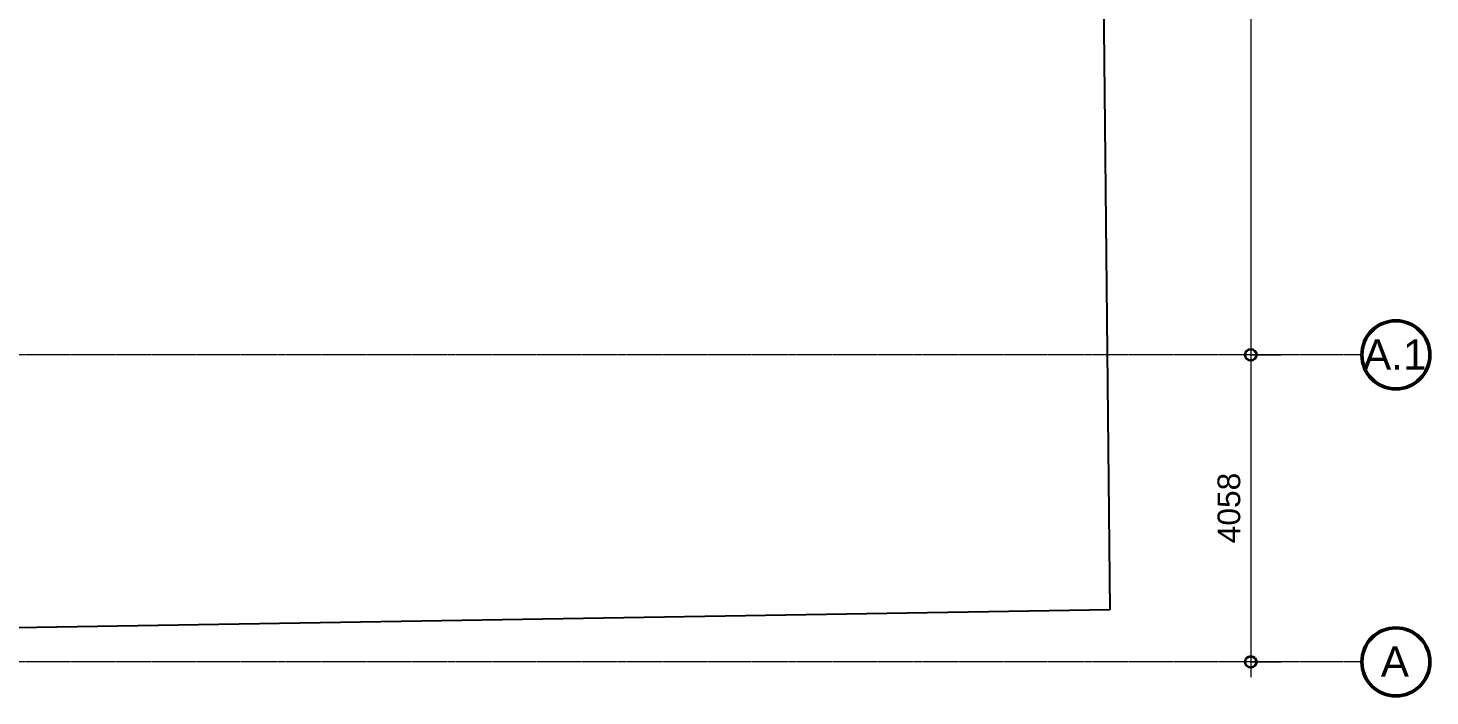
# Model space of a CAD drawing. Header units: millimetres. Extents: x -672391 to -598136, y -134 to 46410.
# Drawn here: x -617476 to -598958, y 11744 to 20572 of the extents above; entities that cross this region are included whole.
import ezdxf

# ---------------------------------------------------------------- set-up
doc = ezdxf.new("R2010")
doc.units = ezdxf.units.MM
doc.linetypes.add('DPA_Grid _ Level 100', pattern=[10, 5.5, -1.6, 1.3, -1.6])
for name, color, linetype, lineweight in [('A-ANNO-DIMS', 1, 'Continuous', 9), ('A-ANNO-DIMS-100', 1, 'Continuous', 9), ('A-MASS', 2, 'Continuous', 35), ('S-GRID', 251, 'Continuous', 9), ('S-GRID-IDEN', 3, 'Continuous', 50)]:
    doc.layers.add(name, color=color, linetype=linetype, lineweight=lineweight)
doc.styles.add('Arial', font='arial.ttf', dxfattribs={"height": 400})
doc.styles.add('Arial_3', font='arial.ttf', dxfattribs={"height": 300})
doc.dimstyles.new('DPA-DIM-3_0_C-C', dxfattribs={"dimscale": 304.8, "dimtxt": 306.07782, "dimasz": 0.492126, "dimexe": 0.656168, "dimexo": 0.0625, "dimgap": 0.164042, "dimtad": 1, "dimdec": 0, "dimzin": 0, "dimdsep": 46, "dimtxsty": 'Arial_3', "dimblk1": 'DOTBLANK', "dimblk2": 'DOTBLANK', "dimsah": 1, "dimcen": 0.09, "dimdle": 0.656168, "dimadec": 8, "dimazin": 0, "dimtfac": 1, "dimtdec": 4, "dimtix": 1, "dimtmove": 0, "dimatfit": 3, "dimfxl": 1.312336, "dimfxlon": 1, "dimtvp": 1, "dimtolj": 1, "dimtzin": 0, "dimarcsym": 2})

# ---------------------------------------------------------------- blocks, each defined once
blk = doc.blocks.new('Grid - 100 Scale-2291345-4212-01 ENLARGED ENTRANCE 2 GROUND LEVEL - REFLECTED CEILING PLAN')
at = {"layer": 'S-GRID-IDEN'}
blk.add_circle((0, 0), 4.5, dxfattribs=at)
blk = doc.blocks.new('DIMBLOCK4-4212-01 ENLARGED ENTRANCE 2 GROUND LEVEL - REFLECTED CEILING PLAN')
at = {"layer": 'A-ANNO-DIMS-100'}
for p, q in [((-601325, 36589), (-601325, 16252)), ((-600925, 36389), (-601525, 36389)), ((-601325, 36389), (-600925, 36389)), ((-600925, 16252), (-601525, 16252)), ((-601325, 16252), (-600925, 16252))]:
    blk.add_line(p, q, dxfattribs=at)
at = {"layer": 'A-ANNO-DIMS-100', "lineweight": 35}
for centre in [(-601325, 36389), (-601325, 16252)]:
    blk.add_circle(centre, 75, dxfattribs=at)
at = {"layer": 'A-ANNO-DIMS-100', "color": 0, "insert": (-601764, 25744), "char_height": 300, "width": 1384.41, "attachment_point": 1, "rotation": 90, "line_spacing_factor": 0.941778, "style": 'Arial_3'}
blk.add_mtext('20137', dxfattribs=at)
blk = doc.blocks.new('_DotBlank')
at = {"color": 0, "linetype": 'ByBlock', "lineweight": -2}
blk.add_line((-0.5, 0), (-1, 0), dxfattribs=at)
blk.add_circle((0, 0), 0.5, dxfattribs=at)
blk = doc.blocks.new('DIMBLOCK5-4212-01 ENLARGED ENTRANCE 2 GROUND LEVEL - REFLECTED CEILING PLAN')
at = {"layer": 'A-ANNO-DIMS-100'}
for p, q in [((-600925, 16252), (-601525, 16252)), ((-601325, 16252), (-601325, 11994)), ((-601325, 16252), (-600925, 16252)), ((-600925, 12194), (-601525, 12194)), ((-601325, 12194), (-600925, 12194))]:
    blk.add_line(p, q, dxfattribs=at)
at = {"layer": 'A-ANNO-DIMS-100', "lineweight": 35}
for centre in [(-601325, 16252), (-601325, 12194)]:
    blk.add_circle(centre, 75, dxfattribs=at)
at = {"layer": 'A-ANNO-DIMS-100', "color": 0, "insert": (-601764, 13762), "char_height": 300, "width": 1107.53, "attachment_point": 1, "rotation": 90, "line_spacing_factor": 0.941778, "style": 'Arial_3'}
blk.add_mtext('4058', dxfattribs=at)

msp = doc.modelspace()

# ---------------------------------------------------------------- linework, layer by layer
at = {"layer": 'A-MASS', "lineweight": 25}
for p, q in [((-603483, 41276.9), (-603187.3, 12882.9)), ((-603187.3, 12882.9), (-619908.7, 12606.4))]:
    msp.add_line(p, q, dxfattribs=at)
at = {"layer": 'S-GRID', "linetype": 'DPA_Grid _ Level 100'}
for p, q in [((-599857.6, 16252), (-672390.7, 16252)), ((-599857.6, 12194), (-672390.7, 12194))]:
    msp.add_line(p, q, dxfattribs=at)

# ---------------------------------------------------------------- block references
at = {"layer": 'S-GRID-IDEN', "xscale": 99.99999999999993, "yscale": 99.99999999999993, "zscale": 99.99999999999993, "rotation": 89.9999999999998}
for p in [(-599407.6, 16252), (-599407.6, 12194)]:
    msp.add_blockref('Grid - 100 Scale-2291345-4212-01 ENLARGED ENTRANCE 2 GROUND LEVEL - REFLECTED CEILING PLAN', p, dxfattribs=at)

# ---------------------------------------------------------------- texts
at = {"layer": 'S-GRID-IDEN', "lineweight": 9, "char_height": 400, "attachment_point": 1, "style": 'Arial'}
for s, insert, width in [('A.1', (-599841.9, 16455.9), 1026.16), ('A', (-599607.4, 12397.9), 456.962)]:
    msp.add_mtext(s, dxfattribs=dict(at, insert=insert, width=width))

# ---------------------------------------------------------------- dimensions: what is measured, and where the dimension line sits
at = {"layer": 'A-ANNO-DIMS'}
for base, p1, p2, override, picture, middle in [((-601324.9, 16252), (-600924.9, 36389), (-600924.9, 16252), {"dimpost": '<>', "dimfxl": 20137.000087}, 'DIMBLOCK4-4212-01 ENLARGED ENTRANCE 2 GROUND LEVEL - REFLECTED CEILING PLAN', (-601528.1, 26320.5)), ((-601324.9, 12194), (-600924.9, 16252), (-600924.9, 12194), {"dimpost": '<>', "dimfxl": 4057.997178}, 'DIMBLOCK5-4212-01 ENLARGED ENTRANCE 2 GROUND LEVEL - REFLECTED CEILING PLAN', (-601528, 14223))]:
    dim = msp.add_linear_dim(base=base, p1=p1, p2=p2, angle=90, dimstyle='DPA-DIM-3_0_C-C', override=override, dxfattribs=at)
    dim.commit()
    dim.dimension.update_dxf_attribs({"geometry": picture, "text_midpoint": middle})

doc.saveas('drawing.dxf')
